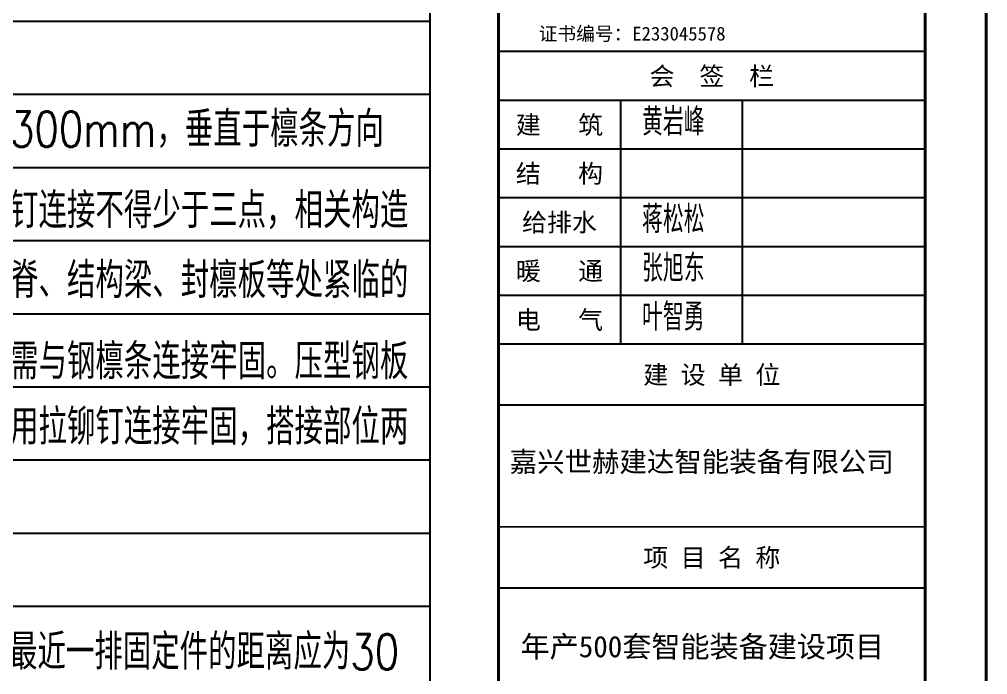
# Model space of a CAD drawing. Extents: x -599358 to 2865263, y -1062760 to 486533.
# Drawn here: x 44129 to 53660, y -720533 to -714082 of the extents above; entities that cross this region are included whole.
import ezdxf
from ezdxf.enums import TextEntityAlignment as Align

# ---------------------------------------------------------------- set-up
doc = ezdxf.new("R2010")
doc.units = 0
for name, color, linetype in [('0-cxFrame', 155, 'Continuous'), ('GesoftDrawFrameDirectoryTableLayer', 7, 'Continuous'), ('qianming', 155, 'Continuous')]:
    doc.layers.add(name, color=color, linetype=linetype)
doc.layers.add('0-cxText', color=131, linetype='Continuous', lineweight=25)
doc.layers.add('设计说明文字', color=141, linetype='Continuous', lineweight=13)
doc.styles.add('_HZTXT', font='ROMANS.shx', dxfattribs={"width": 0.8, "bigfont": 'HZTXT.shx'})
doc.styles.add('BZHZ', font='bzxw', dxfattribs={"width": 0.8, "bigfont": 'bzhz'})
doc.styles.add('cx_biaoti', font='')
doc.styles.add('cx_tuming', font='simhei.ttf')
doc.styles.add('cx_tuqian1', font='宋体.shx')
doc.styles.add('黑体', font='simhei.ttf')
doc.styles.get('cx_biaoti').set_extended_font_data('SimSun')

# ---------------------------------------------------------------- blocks, each defined once
blk = doc.blocks.new('zjcx_lan_huiqian(Dragon)')
for p, q in [((-7000, -800), (0, -800)), ((-5000, -800), (-5000, -4800)), ((-3000, -800), (-3000, -4800)), ((-7000, -1600), (0, -1600)), ((-7000, -2400), (0, -2400)), ((-7000, -3200), (0, -3200)), ((-7000, -4000), (0, -4000))]:
    blk.add_line(p, q)
at = {"const_width": 30}
blk.add_lwpolyline([(-7000, 0), (0, 0)], dxfattribs=at)
blk.add_lwpolyline([(-7000, 0), (0, 0), (0, -4800), (-7000, -4800)], close=True, dxfattribs=at)
at = {"style": 'cx_biaoti'}
for s, p in [('会  签  栏', (-3500, -400)), ('建   筑', (-6000, -1200)), ('结   构', (-6000, -2000)), ('给排水', (-6000, -2800)), ('暖   通', (-6000, -3600)), ('电   气', (-6000, -4400))]:
    blk.add_text(s, height=300, dxfattribs=at).set_placement(p, align=Align.MIDDLE)
blk = doc.blocks.new('T-汇签(Dragon)')
at = {"layer": '0-cxFrame'}
blk.add_blockref('zjcx_lan_huiqian(Dragon)', (0, 0), dxfattribs=at)
at = {"layer": 'qianming', "style": 'BZHZ', "width": 0.8}
for s, p in [('黄岩峰', (-4132, -1132)), ('蒋松松', (-4132, -2732)), ('张旭东', (-4132, -3532)), ('叶智勇', (-4132, -4332))]:
    blk.add_text(s, height=450, dxfattribs=at).set_placement(p, align=Align.MIDDLE)
blk = doc.blocks.new('zjcx_TT(Dragon)')
at = {"layer": '0-cxFrame', "const_width": 30}
blk.add_lwpolyline([(-7000, -10200), (0, -10200), (0, 0), (-7000, 0)], close=True, dxfattribs=at)
at = {"color": 7, "style": 'cx_biaoti'}
blk.add_text('证书编号：E233045578', height=225, dxfattribs=at).set_placement((-6340, -10022))
blk = doc.blocks.new('zjcx_lan_xiangmu(Dragon)')
for p, q in [((-7000, 9000), (0, 9000)), ((-7000, 6000), (0, 6000)), ((-7000, 3000), (0, 3000)), ((-5000, 1000), (-5000, 0))]:
    blk.add_line(p, q)
at = {"const_width": 30}
for points in [[(-7000, 10000), (0, 10000)], [(-7000, 7000), (0, 7000)], [(-7000, 7000), (0, 7000)], [(-7000, 4000), (0, 4000)], [(-7000, 4000), (0, 4000)], [(-7000, 1000), (0, 1000)], [(-7000, 0), (0, 0)]]:
    blk.add_lwpolyline(points, dxfattribs=at)
blk.add_lwpolyline([(-7000, 10000), (0, 10000), (0, 0), (-7000, 0)], close=True)
at = {"style": 'cx_biaoti'}
for s, p in [('建 设 单 位', (-3500, 9500)), ('项 目 名 称', (-3500, 6500)), ('子 项 名 称', (-3500, 3500)), ('工程编号', (-6013, 500))]:
    blk.add_text(s, height=300, dxfattribs=at).set_placement(p, align=Align.MIDDLE)
blk = doc.blocks.new('T-项目(Dragon)')
blk.add_blockref('zjcx_lan_xiangmu(Dragon)', (0, 0))
at = {"color": 3, "style": 'cx_tuming'}
for s, height, p in [('嘉兴世赫建达智能装备有限公司', 330, (-6816, 7901)), ('年产500套智能装备建设项目 ', 350, (-6638, 4859))]:
    blk.add_text(s, height=height, dxfattribs=at).set_placement(p)
blk = doc.blocks.new('zjcx_T2(Dragon)')
at = {"layer": '0-cxFrame', "const_width": 50}
blk.add_lwpolyline([(-7000, 40000), (0, 40000), (0, 0), (-7000, 0)], close=True, dxfattribs=at)
at = {"layer": '0-cxFrame'}
for name, p in [('zjcx_TT(Dragon)', (0, 40000)), ('T-汇签(Dragon)', (0, 29800)), ('T-项目(Dragon)', (0, 15000))]:
    blk.add_blockref(name, p, dxfattribs=at)
blk = doc.blocks.new('TK22.A2 L(Dragon)')
at = {"layer": '0-cxFrame', "color": 7, "const_width": 0.5}
blk.add_lwpolyline([(0, 0), (-594, 0), (-594, 420), (0, 420)], close=True, dxfattribs=at)
at = {"layer": '0-cxFrame', "const_width": 0.5}
for points in [[(-80, 10), (-574, 10), (-574, 410), (-80, 410)], [(-10, 10), (-80, 10), (-80, 410), (-10, 410)]]:
    blk.add_lwpolyline(points, close=True, dxfattribs=at)
at = {"layer": '0-cxFrame', "xscale": 0.01, "yscale": 0.01, "zscale": 0.01}
blk.add_blockref('zjcx_T2(Dragon)', (-10, 10), dxfattribs=at)
at = {"style": '黑体', "flags": 4}
blk.add_attdef('图幅', text='', height=3.3, dxfattribs=at).set_placement((-40, 3), align=Align.RIGHT)
at = {"layer": '0-cxText', "flags": 4}
for tag, height, style, p in [('建设单位', 3.5, 'cx_tuming', (-45, 240)), ('项目名称', 3.5, 'cx_tuming', (-45, 210)), ('子项名称', 3.5, 'cx_tuming', (-45, 180)), ('工程编号', 3.3, 'cx_tuqian1', (-35, 165)), ('图名1', 3.5, 'cx_tuming', (-45, 87)), ('图名2', 3.5, 'cx_tuming', (-45, 79)), ('图名3', 3.5, 'cx_tuming', (-45, 71)), ('出图日期', 3.3, 'cx_tuqian1', (-39, 60)), ('专业', 3.3, 'cx_tuqian1', (-55, 52)), ('版次', 3.3, 'cx_tuqian1', (-20, 44)), ('图号', 3.3, 'cx_tuqian1', (-55, 44))]:
    blk.add_attdef(tag, text='', height=height, dxfattribs=dict(at, style=style)).set_placement(p, align=Align.MIDDLE)
at = {"layer": 'Defpoints', "color": 6, "flags": 4}
for tag, height, style, p in [('tufu', 3.3, '黑体', (-12, 12)), ('dwfname', 4, 'cx_tuqian1', (-80, 3))]:
    blk.add_attdef(tag, text='', height=height, dxfattribs=dict(at, style=style)).set_placement(p, align=Align.RIGHT)

msp = doc.modelspace()

# ---------------------------------------------------------------- linework, layer by layer
at = {"layer": 'GesoftDrawFrameDirectoryTableLayer'}
for p, q in [((48167.9, -710499), (48167.9, -731379)), ((43644.1, -714099), (48167.9, -714099)), ((43644.1, -714819), (48167.9, -714819)), ((43644.1, -715539), (48167.9, -715539)), ((43644.1, -716259), (48167.9, -716259)), ((43644.1, -716979), (48167.9, -716979)), ((43644.1, -717699), (48167.9, -717699)), ((43644.1, -718419), (48167.9, -718419)), ((43644.1, -719139), (48167.9, -719139)), ((43644.1, -719859), (48167.9, -719859))]:
    msp.add_line(p, q, dxfattribs=at)

# ---------------------------------------------------------------- block references
at = {"layer": '0-cxFrame', "xscale": 60, "yscale": 60, "zscale": 60}
msp.add_blockref('TK22.A2 L(Dragon)', (53645.3, -732876.8), dxfattribs=at)

# ---------------------------------------------------------------- texts
at = {"layer": '设计说明文字', "style": '_HZTXT', "width": 0.8}
for s, p in [('采用自攻螺钉固定在檩条上，平行于檩条方向螺钉间距不大于300mm，垂直于檩条方向', (36477.6, -715337.3, 0)), ('螺钉间距为檩距，且每块压型钢板与同一根檩条的自钻自攻螺钉连接不得少于三点，相关构造', (36477.6, -716137.3, 0)), ('见详图；压型钢板遇檩条处均需与檩条固定，不得遗漏。与屋脊、结构梁、封檩板等处紧临的', (36477.6, -716824.8, 0)), ('最近一排屋面压型钢板自攻螺钉应在每个波谷处均进行设置，需与钢檩条连接牢固。压型钢板', (36477.6, -717624.8, 0)), ('的搭接不小于一个波，搭接部位应位于波峰处，板与板之间采用拉铆钉连接牢固，搭接部位两', (36477.6, -718267.5, 0)), ('异型板：异型板主要包括披水板、滴水板等。异型板边缘距其最近一排固定件的距离应为30', (36466.7, -720483.2, 0))]:
    msp.add_text(s, height=350, dxfattribs=at).set_placement(p)

doc.saveas('drawing.dxf')
